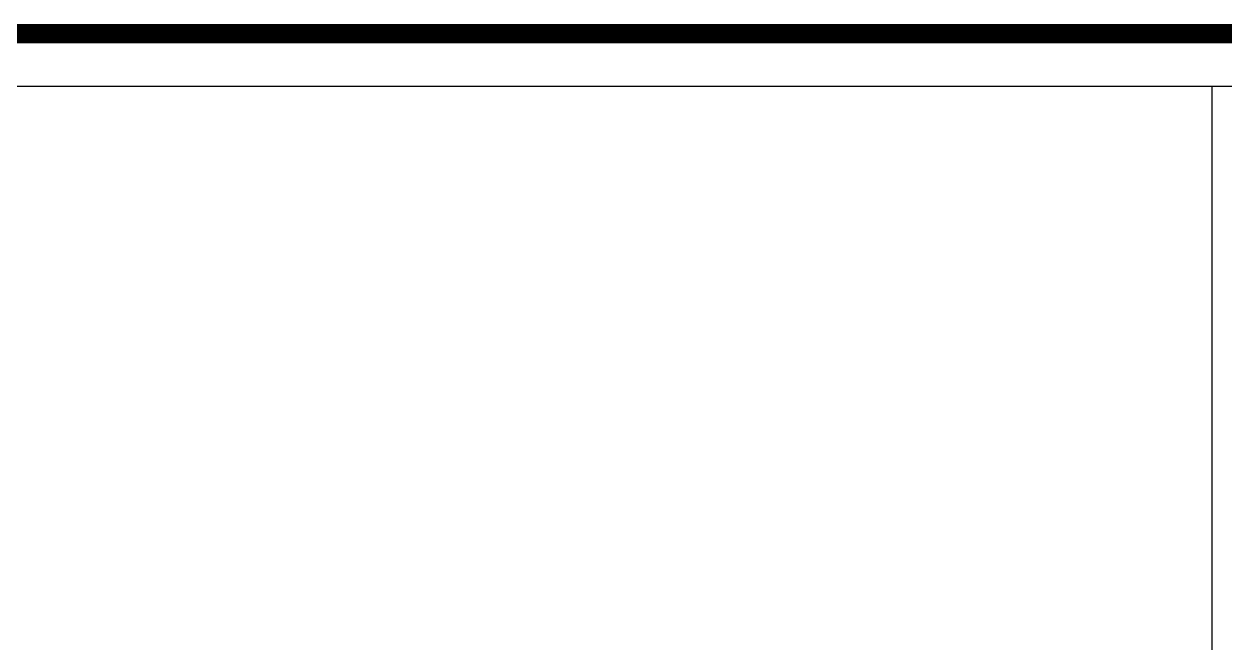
# Model space of a CAD drawing. Header units: inches. Extents: x 0 to 110, y 0 to 95.
# Drawn here: x 41.08 to 50.4, y 90.27 to 95.08 of the extents above; entities that cross this region are included whole.
import ezdxf

# ---------------------------------------------------------------- set-up
doc = ezdxf.new("R2010")
doc.units = ezdxf.units.IN
for name, color, linetype in [('Board Shape', 56, 'Continuous'), ('Int1', 16, 'Continuous'), ('Int2', 76, 'Continuous'), ('Top Layer', 1, 'Continuous')]:
    doc.layers.add(name, color=color, linetype=linetype)

msp = doc.modelspace()

# ---------------------------------------------------------------- linework, layer by layer
at = {"layer": 'Board Shape'}
msp.add_lwpolyline([(2, 95, 0.15, 0.15, 0), (89.0718, 95, 0.15, 0.15, 0)], format="xyseb", dxfattribs=at)
at = {"layer": 'Int1'}
msp.add_line((2, 94.5922), (89.0718, 94.5922), dxfattribs=at)
at = {"layer": 'Int2'}
for p, q in [((2, 94.5922), (50.1711, 94.5922)), ((50.1711, 94.5922), (50.2961, 94.5922)), ((50.2961, 94.5922), (50.2961, 82.25))]:
    msp.add_line(p, q, dxfattribs=at)
at = {"layer": 'Top Layer'}
msp.add_line((27.0246, 94.5922), (89.0718, 94.5922), dxfattribs=at)

doc.saveas('drawing.dxf')
